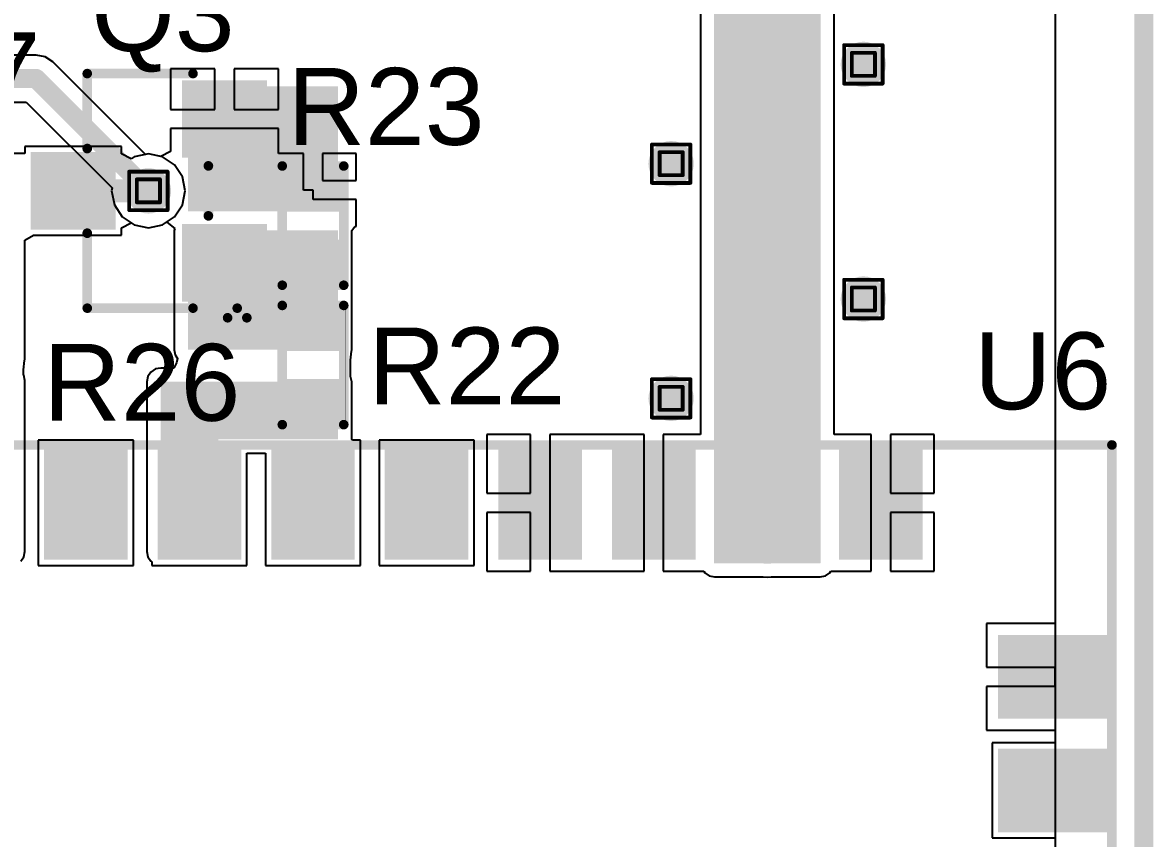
# Model space of a CAD drawing. Header units: inches. Extents: x -8 to 208, y -3 to 109.
# Drawn here: x 72.92 to 87.86, y 46.27 to 57.05 of the extents above; entities that cross this region are included whole.
import ezdxf

# ---------------------------------------------------------------- set-up
doc = ezdxf.new("R2010")
doc.units = ezdxf.units.IN
for name, color, linetype in [('BottomLayer', 5, 'Continuous'), ('DrillDrawing', 1, 'Continuous'), ('Mechanical2', 216, 'Continuous'), ('TopLayer', 1, 'Continuous'), ('TopOverlay', 2, 'Continuous'), ('TopPaste', 8, 'Continuous'), ('TopSolder', 216, 'Continuous'), ('ViaHoleLayer', 16, 'Continuous')]:
    doc.layers.add(name, color=color, linetype=linetype)
doc.styles.add('Arial', font='', dxfattribs={"height": 0.2})
doc.styles.get('Arial').set_extended_font_data('Arial')

# ---------------------------------------------------------------- blocks, each defined once
blk = doc.blocks.new('SIM7500E_18')
at = {"layer": 'TopLayer'}
for points in [[(10.15, 2.95), (10.15, 1.65), (9.25, 1.65), (9.25, 2.95)], [(11.65, 2.95), (11.65, 1.65), (10.75, 1.65), (10.75, 2.95)], [(13.15, 2.95), (13.15, 1.65), (12.25, 1.65), (12.25, 2.95)], [(14.65, 2.95), (14.65, 1.65), (13.75, 1.65), (13.75, 2.95)], [(16.15, 2.95), (16.15, 1.65), (15.25, 1.65), (15.25, 2.95)], [(17.65, 2.95), (17.65, 1.65), (16.75, 1.65), (16.75, 2.95)], [(19.15, 2.95), (19.15, 1.65), (18.25, 1.65), (18.25, 2.95)], [(20.65, 2.95), (20.65, 1.65), (19.75, 1.65), (19.75, 2.95)], [(23.15, -0.45), (21.85, -0.45), (21.85, 0.45), (23.15, 0.45)], [(23.15, -1.95), (21.85, -1.95), (21.85, -1.05), (23.15, -1.05)]]:
    blk.add_hatch(color=1, dxfattribs=at).paths.add_polyline_path(points)
at = {"layer": 'TopPaste'}
for points in [[(10.15, 2.95), (10.15, 1.65), (9.25, 1.65), (9.25, 2.95)], [(11.65, 2.95), (11.65, 1.65), (10.75, 1.65), (10.75, 2.95)], [(13.15, 2.95), (13.15, 1.65), (12.25, 1.65), (12.25, 2.95)], [(14.65, 2.95), (14.65, 1.65), (13.75, 1.65), (13.75, 2.95)], [(16.15, 2.95), (16.15, 1.65), (15.25, 1.65), (15.25, 2.95)], [(17.65, 2.95), (17.65, 1.65), (16.75, 1.65), (16.75, 2.95)], [(19.15, 2.95), (19.15, 1.65), (18.25, 1.65), (18.25, 2.95)], [(20.65, 2.95), (20.65, 1.65), (19.75, 1.65), (19.75, 2.95)], [(23.15, -0.45), (21.85, -0.45), (21.85, 0.45), (23.15, 0.45)], [(23.15, -1.95), (21.85, -1.95), (21.85, -1.05), (23.15, -1.05)]]:
    blk.add_hatch(color=8, dxfattribs=at).paths.add_polyline_path(points)
at = {"layer": 'TopSolder'}
for points in [[(10.252, 3.052), (10.252, 1.548), (9.148, 1.548), (9.148, 3.052)], [(11.752, 3.052), (11.752, 1.548), (10.648, 1.548), (10.648, 3.052)], [(13.252, 3.052), (13.252, 1.548), (12.148, 1.548), (12.148, 3.052)], [(14.752, 3.052), (14.752, 1.548), (13.648, 1.548), (13.648, 3.052)], [(16.252, 3.052), (16.252, 1.548), (15.148, 1.548), (15.148, 3.052)], [(17.752, 3.052), (17.752, 1.548), (16.648, 1.548), (16.648, 3.052)], [(19.252, 3.052), (19.252, 1.548), (18.148, 1.548), (18.148, 3.052)], [(20.752, 3.052), (20.752, 1.548), (19.648, 1.548), (19.648, 3.052)], [(23.252, -0.552), (21.748, -0.552), (21.748, 0.552), (23.252, 0.552)], [(23.252, -2.052), (21.748, -2.052), (21.748, -0.948), (23.252, -0.948)]]:
    blk.add_hatch(color=216, dxfattribs=at).paths.add_polyline_path(points)
at = {"layer": 'TopOverlay'}
for points in [[(-0.852, 3.064, 0.127, 0.127, 0), (23.252, 3.064, 0.127, 0.127, 0)], [(23.252, -24.038, 0.127, 0.127, 0), (23.252, 3.064, 0.127, 0.127, 0)]]:
    blk.add_lwpolyline(points, format="xyseb", dxfattribs=at)
blk.add_lwpolyline([(23.22, 3.064, 0.0635, 0.0635, 1), (23.284, 3.064, 0.0635, 0.0635, 1)], format="xyseb", close=True, dxfattribs=at)
blk.add_lwpolyline([(23.22, 3.064, 0.0635, 0.0635, 1), (23.284, 3.064, 0.0635, 0.0635, 1)], format="xyseb", close=True, dxfattribs=at)
blk = doc.blocks.new('R___0402_46')
at = {"layer": 'TopLayer'}
for points in [[(-0.699, -0.318), (-0.699, 0.317), (-0.241, 0.317), (-0.241, -0.318)], [(0.241, -0.318), (0.241, 0.317), (0.699, 0.317), (0.699, -0.318)]]:
    blk.add_hatch(color=1, dxfattribs=at).paths.add_polyline_path(points)
at = {"layer": 'TopPaste'}
for points in [[(-0.699, -0.318), (-0.699, 0.317), (-0.241, 0.317), (-0.241, -0.318)], [(0.241, -0.318), (0.241, 0.317), (0.699, 0.317), (0.699, -0.318)]]:
    blk.add_hatch(color=8, dxfattribs=at).paths.add_polyline_path(points)
at = {"layer": 'TopSolder'}
for points in [[(-0.754, -0.373), (-0.754, 0.373), (-0.186, 0.373), (-0.186, -0.373)], [(0.186, -0.373), (0.186, 0.373), (0.754, 0.373), (0.754, -0.373)]]:
    blk.add_hatch(color=216, dxfattribs=at).paths.add_polyline_path(points)
at = {"layer": 'TopOverlay'}
for points in [[(-0.787, -0.406, 0.127, 0.127, 0), (-0.787, 0.406, 0.127, 0.127, 0)], [(0.787, 0.406, 0.127, 0.127, 0), (-0.787, 0.406, 0.127, 0.127, 0)], [(0.787, -0.406, 0.127, 0.127, 0), (0.787, 0.406, 0.127, 0.127, 0)], [(0.787, -0.406, 0.127, 0.127, 0), (-0.787, -0.406, 0.127, 0.127, 0)], [(0.813, -0.432, 0.00323, 0.00323, 0), (-0.813, -0.432, 0.00323, 0.00323, 0)]]:
    blk.add_lwpolyline(points, format="xyseb", dxfattribs=at)
for points in [[(-0.819, 0.406, 0.0635, 0.0635, 1), (-0.756, 0.406, 0.0635, 0.0635, 1)], [(-0.819, 0.406, 0.0635, 0.0635, 1), (-0.756, 0.406, 0.0635, 0.0635, 1)], [(0.756, 0.406, 0.0635, 0.0635, 1), (0.819, 0.406, 0.0635, 0.0635, 1)], [(0.756, 0.406, 0.0635, 0.0635, 1), (0.819, 0.406, 0.0635, 0.0635, 1)], [(-0.819, -0.406, 0.0635, 0.0635, 1), (-0.756, -0.406, 0.0635, 0.0635, 1)], [(-0.819, -0.406, 0.0635, 0.0635, 1), (-0.756, -0.406, 0.0635, 0.0635, 1)], [(-0.814, -0.432, 0.00161, 0.00161, 1), (-0.812, -0.432, 0.00161, 0.00161, 1)], [(0.756, -0.406, 0.0635, 0.0635, 1), (0.819, -0.406, 0.0635, 0.0635, 1)], [(0.756, -0.406, 0.0635, 0.0635, 1), (0.819, -0.406, 0.0635, 0.0635, 1)], [(0.812, -0.432, 0.00161, 0.00161, 1), (0.814, -0.432, 0.00161, 0.00161, 1)]]:
    blk.add_lwpolyline(points, format="xyseb", close=True, dxfattribs=at)
blk = doc.blocks.new('R___0402_47')
at = {"layer": 'TopLayer'}
for points in [[(-0.699, -0.318), (-0.699, 0.318), (-0.241, 0.318), (-0.241, -0.318)], [(0.241, -0.318), (0.241, 0.318), (0.699, 0.318), (0.699, -0.318)]]:
    blk.add_hatch(color=1, dxfattribs=at).paths.add_polyline_path(points)
at = {"layer": 'TopPaste'}
for points in [[(-0.699, -0.318), (-0.699, 0.318), (-0.241, 0.318), (-0.241, -0.318)], [(0.241, -0.318), (0.241, 0.318), (0.699, 0.318), (0.699, -0.318)]]:
    blk.add_hatch(color=8, dxfattribs=at).paths.add_polyline_path(points)
at = {"layer": 'TopSolder'}
for points in [[(-0.754, -0.373), (-0.754, 0.373), (-0.186, 0.373), (-0.186, -0.373)], [(0.186, -0.373), (0.186, 0.373), (0.754, 0.373), (0.754, -0.373)]]:
    blk.add_hatch(color=216, dxfattribs=at).paths.add_polyline_path(points)
at = {"layer": 'TopOverlay'}
for points in [[(-0.787, 0.406, 0.127, 0.127, 0), (-0.787, -0.406, 0.127, 0.127, 0)], [(-0.787, 0.406, 0.127, 0.127, 0), (0.787, 0.406, 0.127, 0.127, 0)], [(0.787, 0.406, 0.127, 0.127, 0), (0.787, -0.406, 0.127, 0.127, 0)], [(-0.787, -0.406, 0.127, 0.127, 0), (0.787, -0.406, 0.127, 0.127, 0)], [(-0.813, -0.432, 0.00323, 0.00323, 0), (0.813, -0.432, 0.00323, 0.00323, 0)]]:
    blk.add_lwpolyline(points, format="xyseb", dxfattribs=at)
for points in [[(-0.819, 0.406, 0.0635, 0.0635, 1), (-0.756, 0.406, 0.0635, 0.0635, 1)], [(-0.819, 0.406, 0.0635, 0.0635, 1), (-0.756, 0.406, 0.0635, 0.0635, 1)], [(0.756, 0.406, 0.0635, 0.0635, 1), (0.819, 0.406, 0.0635, 0.0635, 1)], [(0.756, 0.406, 0.0635, 0.0635, 1), (0.819, 0.406, 0.0635, 0.0635, 1)], [(-0.819, -0.406, 0.0635, 0.0635, 1), (-0.756, -0.406, 0.0635, 0.0635, 1)], [(-0.819, -0.406, 0.0635, 0.0635, 1), (-0.756, -0.406, 0.0635, 0.0635, 1)], [(-0.814, -0.432, 0.00161, 0.00161, 1), (-0.812, -0.432, 0.00161, 0.00161, 1)], [(0.756, -0.406, 0.0635, 0.0635, 1), (0.819, -0.406, 0.0635, 0.0635, 1)], [(0.756, -0.406, 0.0635, 0.0635, 1), (0.819, -0.406, 0.0635, 0.0635, 1)], [(0.812, -0.432, 0.00161, 0.00161, 1), (0.814, -0.432, 0.00161, 0.00161, 1)]]:
    blk.add_lwpolyline(points, format="xyseb", close=True, dxfattribs=at)
blk = doc.blocks.new('SOT_23_72')
at = {"layer": 'TopLayer'}
for points in [[(-0.41, 1.46), (0.41, 1.46), (0.41, 0.54), (-0.41, 0.54)], [(-1.36, -0.54), (-0.54, -0.54), (-0.54, -1.46), (-1.36, -1.46)], [(0.54, -0.54), (1.36, -0.54), (1.36, -1.46), (0.54, -1.46)]]:
    blk.add_hatch(color=1, dxfattribs=at).paths.add_polyline_path(points)
at = {"layer": 'TopPaste'}
for points in [[(-0.41, 1.46), (0.41, 1.46), (0.41, 0.54), (-0.41, 0.54)], [(-1.36, -0.54), (-0.54, -0.54), (-0.54, -1.46), (-1.36, -1.46)], [(0.54, -0.54), (1.36, -0.54), (1.36, -1.46), (0.54, -1.46)]]:
    blk.add_hatch(color=8, dxfattribs=at).paths.add_polyline_path(points)
at = {"layer": 'TopSolder'}
for points in [[(-0.512, 1.562), (0.512, 1.562), (0.512, 0.438), (-0.512, 0.438)], [(-1.462, -0.438), (-0.438, -0.438), (-0.438, -1.562), (-1.462, -1.562)], [(0.438, -0.438), (1.462, -0.438), (1.462, -1.562), (0.438, -1.562)]]:
    blk.add_hatch(color=216, dxfattribs=at).paths.add_polyline_path(points)
at = {"layer": 'TopOverlay'}
for points in [[(-1.549, 0.813, 0.127, 0.127, 0), (-1.549, -0.584, 0.127, 0.127, 0)], [(-1.549, 0.813, 0.127, 0.127, 0), (-0.559, 0.813, 0.127, 0.127, 0)], [(0.559, 0.813, 0.127, 0.127, 0), (1.549, 0.813, 0.127, 0.127, 0)], [(1.549, 0.813, 0.127, 0.127, 0), (1.549, -0.584, 0.127, 0.127, 0)], [(-0.33, -0.787, 0.127, 0.127, 0), (0.33, -0.787, 0.127, 0.127, 0)], [(-1.676, -1.041, 0.127, 0.127, 0), (-1.549, -1.168, 0.127, 0.127, 0)], [(-1.676, -1.041, 0.127, 0.127, 0), (-1.676, -1.295, 0.127, 0.127, 0)], [(-1.549, -1.168, 0.127, 0.127, 0), (-1.676, -1.295, 0.127, 0.127, 0)]]:
    blk.add_lwpolyline(points, format="xyseb", dxfattribs=at)
for points in [[(-1.581, 0.813, 0.0635, 0.0635, 1), (-1.518, 0.813, 0.0635, 0.0635, 1)], [(-1.581, 0.813, 0.0635, 0.0635, 1), (-1.518, 0.813, 0.0635, 0.0635, 1)], [(-0.591, 0.813, 0.0635, 0.0635, 1), (-0.527, 0.813, 0.0635, 0.0635, 1)], [(0.527, 0.813, 0.0635, 0.0635, 1), (0.591, 0.813, 0.0635, 0.0635, 1)], [(1.518, 0.813, 0.0635, 0.0635, 1), (1.581, 0.813, 0.0635, 0.0635, 1)], [(1.518, 0.813, 0.0635, 0.0635, 1), (1.581, 0.813, 0.0635, 0.0635, 1)], [(-1.581, -0.584, 0.0635, 0.0635, 1), (-1.518, -0.584, 0.0635, 0.0635, 1)], [(1.518, -0.584, 0.0635, 0.0635, 1), (1.581, -0.584, 0.0635, 0.0635, 1)], [(-0.362, -0.787, 0.0635, 0.0635, 1), (-0.298, -0.787, 0.0635, 0.0635, 1)], [(0.298, -0.787, 0.0635, 0.0635, 1), (0.362, -0.787, 0.0635, 0.0635, 1)], [(-1.708, -1.041, 0.0635, 0.0635, 1), (-1.645, -1.041, 0.0635, 0.0635, 1)], [(-1.708, -1.041, 0.0635, 0.0635, 1), (-1.645, -1.041, 0.0635, 0.0635, 1)], [(-1.581, -1.168, 0.0635, 0.0635, 1), (-1.518, -1.168, 0.0635, 0.0635, 1)], [(-1.581, -1.168, 0.0635, 0.0635, 1), (-1.518, -1.168, 0.0635, 0.0635, 1)], [(-1.708, -1.295, 0.0635, 0.0635, 1), (-1.645, -1.295, 0.0635, 0.0635, 1)], [(-1.708, -1.295, 0.0635, 0.0635, 1), (-1.645, -1.295, 0.0635, 0.0635, 1)]]:
    blk.add_lwpolyline(points, format="xyseb", close=True, dxfattribs=at)

msp = doc.modelspace()

# ---------------------------------------------------------------- hatches: boundary and pattern name
at = {"layer": 'BottomLayer'}
h = msp.add_hatch(color=5, dxfattribs=at)
edge = h.paths.add_edge_path()
edge.add_arc((84.028, 56.499), 0.3, 0, 360)
h = msp.add_hatch(color=5, dxfattribs=at)
edge = h.paths.add_edge_path()
edge.add_arc((81.489, 55.187), 0.3, 0, 360)
h = msp.add_hatch(color=5, dxfattribs=at)
edge = h.paths.add_edge_path()
edge.add_arc((74.585, 54.828), 0.3, 0, 360)
h = msp.add_hatch(color=5, dxfattribs=at)
edge = h.paths.add_edge_path()
edge.add_arc((84.028, 53.399), 0.3, 0, 360)
h = msp.add_hatch(color=5, dxfattribs=at)
edge = h.paths.add_edge_path()
edge.add_arc((81.489, 52.087), 0.3, 0, 360)
at = {"layer": 'TopLayer'}
h = msp.add_hatch(color=1, dxfattribs=at)
edge = h.paths.add_edge_path()
edge.add_arc((84.028, 56.499), 0.3, 0, 360)
for points in [[(75.108, 54.559), (77.089, 54.559), (77.089, 56.21), (75.108, 56.21)], [(75.108, 52.73), (77.089, 52.73), (77.089, 54.305), (75.108, 54.305)], [(75.509, 52.307), (74.747, 52.307), (74.747, 50.063), (75.509, 50.063)], [(75.016, 52.307), (75.016, 51.545), (77.089, 51.545), (77.089, 52.307)], [(82.06, 49.911), (83.457, 49.911), (83.457, 51.079), (82.06, 51.079)]]:
    msp.add_hatch(color=1, dxfattribs=at).paths.add_polyline_path(points)
h = msp.add_hatch(color=1, dxfattribs=at)
edge = h.paths.add_edge_path()
edge.add_arc((81.489, 55.187), 0.3, 0, 360)
h = msp.add_hatch(color=1, dxfattribs=at)
edge = h.paths.add_edge_path()
edge.add_arc((74.585, 54.828), 0.3, 0, 360)
h = msp.add_hatch(color=1, dxfattribs=at)
edge = h.paths.add_edge_path()
edge.add_arc((84.028, 53.399), 0.3, 0, 360)
h = msp.add_hatch(color=1, dxfattribs=at)
edge = h.paths.add_edge_path()
edge.add_arc((81.489, 52.087), 0.3, 0, 360)
at = {"layer": 'TopSolder'}
h = msp.add_hatch(color=216, dxfattribs=at)
edge = h.paths.add_edge_path()
edge.add_arc((82.06, 51.079), 0.00508, 90, 180)
edge.add_line((82.055, 51.079), (82.055, 49.911))
edge.add_arc((82.06, 49.911), 0.00508, 180, 270)
edge.add_line((82.06, 49.906), (83.457, 49.906))
edge.add_arc((83.457, 49.911), 0.00508, 270, 360)
edge.add_line((83.462, 49.911), (83.462, 51.079))
edge.add_arc((83.457, 51.079), 0.00508, 0, 90)
edge.add_line((83.457, 51.084), (82.06, 51.084))
at = {"layer": 'ViaHoleLayer'}
h = msp.add_hatch(color=16, dxfattribs=at)
edge = h.paths.add_edge_path()
edge.add_arc((84.028, 56.499), 0.15, 0, 360)
h = msp.add_hatch(color=16, dxfattribs=at)
edge = h.paths.add_edge_path()
edge.add_arc((81.489, 55.187), 0.15, 0, 360)
h = msp.add_hatch(color=16, dxfattribs=at)
edge = h.paths.add_edge_path()
edge.add_arc((74.585, 54.828), 0.15, 0, 360)
h = msp.add_hatch(color=16, dxfattribs=at)
edge = h.paths.add_edge_path()
edge.add_arc((84.028, 53.399), 0.15, 0, 360)
h = msp.add_hatch(color=16, dxfattribs=at)
edge = h.paths.add_edge_path()
edge.add_arc((81.489, 52.087), 0.15, 0, 360)

# ---------------------------------------------------------------- linework, layer by layer
at = {"layer": 'BottomLayer'}
for p, q in [((86.563, 58.176), (86.563, 39.693)), ((73.101, 56.623), (57.682, 56.623)), ((73.22, 56.599), (73.101, 56.623)), ((73.321, 56.532), (73.22, 56.599)), ((74.545, 55.308), (73.321, 56.532)), ((57.811, 56.001), (72.972, 56.001)), ((72.972, 56.001), (74.105, 54.868)), ((74.585, 55.316), (74.545, 55.308)), ((74.771, 55.278), (74.585, 55.316)), ((74.929, 55.173), (74.771, 55.278)), ((75.035, 55.015), (74.929, 55.173)), ((75.072, 54.828), (75.035, 55.015)), ((74.105, 54.868), (74.097, 54.828)), ((74.097, 54.828), (74.135, 54.642)), ((75.035, 54.642), (75.072, 54.828)), ((74.135, 54.642), (74.24, 54.484)), ((74.929, 54.484), (75.035, 54.642)), ((74.24, 54.484), (74.398, 54.378)), ((74.398, 54.378), (74.585, 54.341)), ((74.585, 54.341), (74.771, 54.378)), ((74.771, 54.378), (74.929, 54.484))]:
    msp.add_line(p, q, dxfattribs=at)
for points in [[(57.682, 56.312, 0.254, 0.254, 0), (73.101, 56.312, 0.254, 0.254, 0)], [(73.101, 56.312, 0.254, 0.254, 0), (74.585, 54.828, 0.254, 0.254, 0)]]:
    msp.add_lwpolyline(points, format="xyseb", dxfattribs=at)
for points in [[(73.038, 56.312, 0.127, 0.127, 1), (73.165, 56.312, 0.127, 0.127, 1)], [(73.038, 56.312, 0.127, 0.127, 1), (73.165, 56.312, 0.127, 0.127, 1)], [(74.521, 54.828, 0.127, 0.127, 1), (74.648, 54.828, 0.127, 0.127, 1)]]:
    msp.add_lwpolyline(points, format="xyseb", close=True, dxfattribs=at)
at = {"layer": 'DrillDrawing'}
for points in [[(83.774, 56.753, 0.0508, 0.0508, 0), (84.282, 56.753, 0.0508, 0.0508, 0)], [(83.774, 56.245, 0.0508, 0.0508, 0), (83.774, 56.753, 0.0508, 0.0508, 0)], [(84.282, 56.245, 0.0508, 0.0508, 0), (84.282, 56.753, 0.0508, 0.0508, 0)], [(83.876, 56.652, 0.0508, 0.0508, 0), (84.181, 56.652, 0.0508, 0.0508, 0)], [(83.876, 56.347, 0.0508, 0.0508, 0), (83.876, 56.652, 0.0508, 0.0508, 0)], [(84.181, 56.347, 0.0508, 0.0508, 0), (84.181, 56.652, 0.0508, 0.0508, 0)], [(83.876, 56.347, 0.0508, 0.0508, 0), (84.181, 56.347, 0.0508, 0.0508, 0)], [(83.774, 56.245, 0.0508, 0.0508, 0), (84.282, 56.245, 0.0508, 0.0508, 0)], [(81.235, 55.441, 0.0508, 0.0508, 0), (81.743, 55.441, 0.0508, 0.0508, 0)], [(81.235, 54.933, 0.0508, 0.0508, 0), (81.235, 55.441, 0.0508, 0.0508, 0)], [(81.743, 54.933, 0.0508, 0.0508, 0), (81.743, 55.441, 0.0508, 0.0508, 0)], [(81.337, 55.339, 0.0508, 0.0508, 0), (81.642, 55.339, 0.0508, 0.0508, 0)], [(81.337, 55.035, 0.0508, 0.0508, 0), (81.337, 55.339, 0.0508, 0.0508, 0)], [(81.642, 55.035, 0.0508, 0.0508, 0), (81.642, 55.339, 0.0508, 0.0508, 0)], [(74.331, 55.082, 0.0508, 0.0508, 0), (74.839, 55.082, 0.0508, 0.0508, 0)], [(74.331, 54.574, 0.0508, 0.0508, 0), (74.331, 55.082, 0.0508, 0.0508, 0)], [(74.432, 54.981, 0.0508, 0.0508, 0), (74.737, 54.981, 0.0508, 0.0508, 0)], [(74.432, 54.676, 0.0508, 0.0508, 0), (74.432, 54.981, 0.0508, 0.0508, 0)], [(74.737, 54.676, 0.0508, 0.0508, 0), (74.737, 54.981, 0.0508, 0.0508, 0)], [(74.839, 54.574, 0.0508, 0.0508, 0), (74.839, 55.082, 0.0508, 0.0508, 0)], [(81.337, 55.035, 0.0508, 0.0508, 0), (81.642, 55.035, 0.0508, 0.0508, 0)], [(81.235, 54.933, 0.0508, 0.0508, 0), (81.743, 54.933, 0.0508, 0.0508, 0)], [(74.432, 54.676, 0.0508, 0.0508, 0), (74.737, 54.676, 0.0508, 0.0508, 0)], [(74.331, 54.574, 0.0508, 0.0508, 0), (74.839, 54.574, 0.0508, 0.0508, 0)], [(83.774, 53.653, 0.0508, 0.0508, 0), (84.282, 53.653, 0.0508, 0.0508, 0)], [(83.774, 53.145, 0.0508, 0.0508, 0), (83.774, 53.653, 0.0508, 0.0508, 0)], [(84.282, 53.145, 0.0508, 0.0508, 0), (84.282, 53.653, 0.0508, 0.0508, 0)], [(83.876, 53.552, 0.0508, 0.0508, 0), (84.181, 53.552, 0.0508, 0.0508, 0)], [(83.876, 53.247, 0.0508, 0.0508, 0), (83.876, 53.552, 0.0508, 0.0508, 0)], [(84.181, 53.247, 0.0508, 0.0508, 0), (84.181, 53.552, 0.0508, 0.0508, 0)], [(83.774, 53.145, 0.0508, 0.0508, 0), (84.282, 53.145, 0.0508, 0.0508, 0)], [(83.876, 53.247, 0.0508, 0.0508, 0), (84.181, 53.247, 0.0508, 0.0508, 0)], [(81.235, 52.341, 0.0508, 0.0508, 0), (81.743, 52.341, 0.0508, 0.0508, 0)], [(81.235, 51.833, 0.0508, 0.0508, 0), (81.235, 52.341, 0.0508, 0.0508, 0)], [(81.743, 51.833, 0.0508, 0.0508, 0), (81.743, 52.341, 0.0508, 0.0508, 0)], [(81.337, 52.239, 0.0508, 0.0508, 0), (81.642, 52.239, 0.0508, 0.0508, 0)], [(81.337, 51.935, 0.0508, 0.0508, 0), (81.337, 52.239, 0.0508, 0.0508, 0)], [(81.642, 51.935, 0.0508, 0.0508, 0), (81.642, 52.239, 0.0508, 0.0508, 0)], [(81.235, 51.833, 0.0508, 0.0508, 0), (81.743, 51.833, 0.0508, 0.0508, 0)], [(81.337, 51.935, 0.0508, 0.0508, 0), (81.642, 51.935, 0.0508, 0.0508, 0)]]:
    msp.add_lwpolyline(points, format="xyseb", dxfattribs=at)
for points in [[(83.761, 56.753, 0.0254, 0.0254, 1), (83.787, 56.753, 0.0254, 0.0254, 1)], [(83.761, 56.753, 0.0254, 0.0254, 1), (83.787, 56.753, 0.0254, 0.0254, 1)], [(84.269, 56.753, 0.0254, 0.0254, 1), (84.295, 56.753, 0.0254, 0.0254, 1)], [(84.269, 56.753, 0.0254, 0.0254, 1), (84.295, 56.753, 0.0254, 0.0254, 1)], [(83.863, 56.652, 0.0254, 0.0254, 1), (83.888, 56.652, 0.0254, 0.0254, 1)], [(83.863, 56.652, 0.0254, 0.0254, 1), (83.888, 56.652, 0.0254, 0.0254, 1)], [(84.168, 56.652, 0.0254, 0.0254, 1), (84.193, 56.652, 0.0254, 0.0254, 1)], [(84.168, 56.652, 0.0254, 0.0254, 1), (84.193, 56.652, 0.0254, 0.0254, 1)], [(83.863, 56.347, 0.0254, 0.0254, 1), (83.888, 56.347, 0.0254, 0.0254, 1)], [(83.863, 56.347, 0.0254, 0.0254, 1), (83.888, 56.347, 0.0254, 0.0254, 1)], [(84.168, 56.347, 0.0254, 0.0254, 1), (84.193, 56.347, 0.0254, 0.0254, 1)], [(84.168, 56.347, 0.0254, 0.0254, 1), (84.193, 56.347, 0.0254, 0.0254, 1)], [(83.761, 56.245, 0.0254, 0.0254, 1), (83.787, 56.245, 0.0254, 0.0254, 1)], [(83.761, 56.245, 0.0254, 0.0254, 1), (83.787, 56.245, 0.0254, 0.0254, 1)], [(84.269, 56.245, 0.0254, 0.0254, 1), (84.295, 56.245, 0.0254, 0.0254, 1)], [(84.269, 56.245, 0.0254, 0.0254, 1), (84.295, 56.245, 0.0254, 0.0254, 1)], [(81.223, 55.441, 0.0254, 0.0254, 1), (81.248, 55.441, 0.0254, 0.0254, 1)], [(81.223, 55.441, 0.0254, 0.0254, 1), (81.248, 55.441, 0.0254, 0.0254, 1)], [(81.731, 55.441, 0.0254, 0.0254, 1), (81.756, 55.441, 0.0254, 0.0254, 1)], [(81.731, 55.441, 0.0254, 0.0254, 1), (81.756, 55.441, 0.0254, 0.0254, 1)], [(81.324, 55.339, 0.0254, 0.0254, 1), (81.35, 55.339, 0.0254, 0.0254, 1)], [(81.324, 55.339, 0.0254, 0.0254, 1), (81.35, 55.339, 0.0254, 0.0254, 1)], [(81.629, 55.339, 0.0254, 0.0254, 1), (81.655, 55.339, 0.0254, 0.0254, 1)], [(81.629, 55.339, 0.0254, 0.0254, 1), (81.655, 55.339, 0.0254, 0.0254, 1)], [(74.318, 55.082, 0.0254, 0.0254, 1), (74.343, 55.082, 0.0254, 0.0254, 1)], [(74.318, 55.082, 0.0254, 0.0254, 1), (74.343, 55.082, 0.0254, 0.0254, 1)], [(74.42, 54.981, 0.0254, 0.0254, 1), (74.445, 54.981, 0.0254, 0.0254, 1)], [(74.42, 54.981, 0.0254, 0.0254, 1), (74.445, 54.981, 0.0254, 0.0254, 1)], [(74.724, 54.981, 0.0254, 0.0254, 1), (74.75, 54.981, 0.0254, 0.0254, 1)], [(74.724, 54.981, 0.0254, 0.0254, 1), (74.75, 54.981, 0.0254, 0.0254, 1)], [(74.826, 55.082, 0.0254, 0.0254, 1), (74.851, 55.082, 0.0254, 0.0254, 1)], [(74.826, 55.082, 0.0254, 0.0254, 1), (74.851, 55.082, 0.0254, 0.0254, 1)], [(81.324, 55.035, 0.0254, 0.0254, 1), (81.35, 55.035, 0.0254, 0.0254, 1)], [(81.324, 55.035, 0.0254, 0.0254, 1), (81.35, 55.035, 0.0254, 0.0254, 1)], [(81.629, 55.035, 0.0254, 0.0254, 1), (81.655, 55.035, 0.0254, 0.0254, 1)], [(81.629, 55.035, 0.0254, 0.0254, 1), (81.655, 55.035, 0.0254, 0.0254, 1)], [(81.223, 54.933, 0.0254, 0.0254, 1), (81.248, 54.933, 0.0254, 0.0254, 1)], [(81.223, 54.933, 0.0254, 0.0254, 1), (81.248, 54.933, 0.0254, 0.0254, 1)], [(81.731, 54.933, 0.0254, 0.0254, 1), (81.756, 54.933, 0.0254, 0.0254, 1)], [(81.731, 54.933, 0.0254, 0.0254, 1), (81.756, 54.933, 0.0254, 0.0254, 1)], [(74.42, 54.676, 0.0254, 0.0254, 1), (74.445, 54.676, 0.0254, 0.0254, 1)], [(74.42, 54.676, 0.0254, 0.0254, 1), (74.445, 54.676, 0.0254, 0.0254, 1)], [(74.724, 54.676, 0.0254, 0.0254, 1), (74.75, 54.676, 0.0254, 0.0254, 1)], [(74.724, 54.676, 0.0254, 0.0254, 1), (74.75, 54.676, 0.0254, 0.0254, 1)], [(74.318, 54.574, 0.0254, 0.0254, 1), (74.343, 54.574, 0.0254, 0.0254, 1)], [(74.318, 54.574, 0.0254, 0.0254, 1), (74.343, 54.574, 0.0254, 0.0254, 1)], [(74.826, 54.574, 0.0254, 0.0254, 1), (74.851, 54.574, 0.0254, 0.0254, 1)], [(74.826, 54.574, 0.0254, 0.0254, 1), (74.851, 54.574, 0.0254, 0.0254, 1)], [(83.761, 53.653, 0.0254, 0.0254, 1), (83.787, 53.653, 0.0254, 0.0254, 1)], [(83.761, 53.653, 0.0254, 0.0254, 1), (83.787, 53.653, 0.0254, 0.0254, 1)], [(84.269, 53.653, 0.0254, 0.0254, 1), (84.295, 53.653, 0.0254, 0.0254, 1)], [(84.269, 53.653, 0.0254, 0.0254, 1), (84.295, 53.653, 0.0254, 0.0254, 1)], [(83.863, 53.552, 0.0254, 0.0254, 1), (83.888, 53.552, 0.0254, 0.0254, 1)], [(83.863, 53.552, 0.0254, 0.0254, 1), (83.888, 53.552, 0.0254, 0.0254, 1)], [(84.168, 53.552, 0.0254, 0.0254, 1), (84.193, 53.552, 0.0254, 0.0254, 1)], [(84.168, 53.552, 0.0254, 0.0254, 1), (84.193, 53.552, 0.0254, 0.0254, 1)], [(83.761, 53.145, 0.0254, 0.0254, 1), (83.787, 53.145, 0.0254, 0.0254, 1)], [(83.761, 53.145, 0.0254, 0.0254, 1), (83.787, 53.145, 0.0254, 0.0254, 1)], [(83.863, 53.247, 0.0254, 0.0254, 1), (83.888, 53.247, 0.0254, 0.0254, 1)], [(83.863, 53.247, 0.0254, 0.0254, 1), (83.888, 53.247, 0.0254, 0.0254, 1)], [(84.168, 53.247, 0.0254, 0.0254, 1), (84.193, 53.247, 0.0254, 0.0254, 1)], [(84.168, 53.247, 0.0254, 0.0254, 1), (84.193, 53.247, 0.0254, 0.0254, 1)], [(84.269, 53.145, 0.0254, 0.0254, 1), (84.295, 53.145, 0.0254, 0.0254, 1)], [(84.269, 53.145, 0.0254, 0.0254, 1), (84.295, 53.145, 0.0254, 0.0254, 1)], [(81.223, 52.341, 0.0254, 0.0254, 1), (81.248, 52.341, 0.0254, 0.0254, 1)], [(81.223, 52.341, 0.0254, 0.0254, 1), (81.248, 52.341, 0.0254, 0.0254, 1)], [(81.731, 52.341, 0.0254, 0.0254, 1), (81.756, 52.341, 0.0254, 0.0254, 1)], [(81.731, 52.341, 0.0254, 0.0254, 1), (81.756, 52.341, 0.0254, 0.0254, 1)], [(81.324, 52.239, 0.0254, 0.0254, 1), (81.35, 52.239, 0.0254, 0.0254, 1)], [(81.324, 52.239, 0.0254, 0.0254, 1), (81.35, 52.239, 0.0254, 0.0254, 1)], [(81.629, 52.239, 0.0254, 0.0254, 1), (81.655, 52.239, 0.0254, 0.0254, 1)], [(81.629, 52.239, 0.0254, 0.0254, 1), (81.655, 52.239, 0.0254, 0.0254, 1)], [(81.223, 51.833, 0.0254, 0.0254, 1), (81.248, 51.833, 0.0254, 0.0254, 1)], [(81.223, 51.833, 0.0254, 0.0254, 1), (81.248, 51.833, 0.0254, 0.0254, 1)], [(81.324, 51.935, 0.0254, 0.0254, 1), (81.35, 51.935, 0.0254, 0.0254, 1)], [(81.324, 51.935, 0.0254, 0.0254, 1), (81.35, 51.935, 0.0254, 0.0254, 1)], [(81.629, 51.935, 0.0254, 0.0254, 1), (81.655, 51.935, 0.0254, 0.0254, 1)], [(81.629, 51.935, 0.0254, 0.0254, 1), (81.655, 51.935, 0.0254, 0.0254, 1)], [(81.731, 51.833, 0.0254, 0.0254, 1), (81.756, 51.833, 0.0254, 0.0254, 1)], [(81.731, 51.833, 0.0254, 0.0254, 1), (81.756, 51.833, 0.0254, 0.0254, 1)]]:
    msp.add_lwpolyline(points, format="xyseb", close=True, dxfattribs=at)
at = {"layer": 'Mechanical2'}
msp.add_lwpolyline([(87.732, 62.484, 0.254, 0.254, 0), (87.732, 0, 0.254, 0.254, 0)], format="xyseb", dxfattribs=at)
at = {"layer": 'TopLayer'}
for p, q in [((81.875, 58.28), (81.875, 51.611)), ((83.643, 51.611), (83.643, 58.28)), ((86.563, 58.176), (86.563, 49.111)), ((75.463, 56.442), (74.876, 56.442)), ((74.876, 56.442), (74.876, 55.905)), ((75.463, 55.905), (75.463, 56.442)), ((76.304, 56.442), (75.717, 56.442)), ((75.717, 56.442), (75.717, 55.905)), ((76.304, 55.905), (76.304, 56.442)), ((74.876, 55.905), (75.463, 55.905)), ((75.717, 55.905), (76.304, 55.905)), ((75.59, 55.651), (74.876, 55.651)), ((74.876, 55.651), (74.876, 55.349)), ((76.304, 55.651), (75.59, 55.651)), ((76.304, 55.321), (76.304, 55.651)), ((74.228, 55.416), (72.953, 55.416)), ((72.953, 55.416), (72.953, 55.321)), ((74.228, 55.318), (74.228, 55.416)), ((72.953, 55.321), (72.568, 55.321)), ((74.355, 55.25), (74.228, 55.318)), ((74.398, 55.278), (74.355, 55.25)), ((74.585, 55.316), (74.398, 55.278)), ((74.749, 55.283), (74.585, 55.316)), ((74.876, 55.349), (74.749, 55.283)), ((76.632, 55.321), (76.304, 55.321)), ((76.632, 54.839), (76.632, 55.321)), ((77.33, 55.321), (76.886, 55.321)), ((76.886, 55.321), (76.886, 54.966)), ((77.33, 54.966), (77.33, 55.321)), ((76.886, 54.966), (77.33, 54.966)), ((76.759, 54.839), (76.632, 54.839)), ((76.759, 54.712), (76.759, 54.839)), ((77.33, 54.712), (76.759, 54.712)), ((77.33, 54.356), (77.33, 54.712)), ((74.228, 54.339), (74.355, 54.407)), ((74.355, 54.407), (74.398, 54.378)), ((74.398, 54.378), (74.585, 54.341)), ((74.585, 54.341), (74.771, 54.378)), ((74.771, 54.378), (74.826, 54.415)), ((74.826, 54.415), (74.828, 54.414)), ((74.828, 54.414), (74.932, 54.333)), ((72.952, 54.178), (73.069, 54.241)), ((73.069, 54.241), (74.228, 54.241)), ((74.228, 54.241), (74.228, 54.339)), ((74.932, 54.333), (74.927, 54.305)), ((74.927, 54.305), (74.927, 52.73)), ((77.27, 54.305), (77.312, 54.356)), ((77.27, 52.73), (77.27, 54.305)), ((77.312, 54.356), (77.33, 54.356)), ((72.952, 54.114), (72.952, 54.178)), ((72.952, 52.603), (72.952, 54.114)), ((74.927, 52.73), (74.94, 52.661)), ((77.267, 52.712), (77.27, 52.73)), ((72.936, 52.464), (72.949, 52.585)), ((72.949, 52.585), (72.952, 52.603)), ((74.94, 52.661), (74.971, 52.615)), ((74.971, 52.615), (74.956, 52.555)), ((77.254, 52.591), (77.267, 52.712)), ((77.254, 52.464), (77.254, 52.591)), ((77.254, 52.591), (77.254, 52.591)), ((72.936, 52.398), (72.936, 52.464)), ((72.936, 52.464), (72.936, 52.464)), ((74.618, 52.435), (74.579, 52.376)), ((74.677, 52.475), (74.618, 52.435)), ((74.747, 52.488), (74.677, 52.475)), ((74.921, 52.488), (74.747, 52.488)), ((74.956, 52.555), (74.921, 52.488)), ((77.254, 52.38), (77.254, 52.464)), ((77.254, 52.464), (77.254, 52.464)), ((72.938, 52.393), (72.936, 52.398)), ((72.952, 52.324), (72.938, 52.393)), ((72.952, 50.063), (72.952, 52.324)), ((74.579, 52.376), (74.565, 52.307)), ((74.565, 52.307), (74.565, 50.063)), ((77.256, 52.376), (77.254, 52.38)), ((77.27, 52.307), (77.256, 52.376)), ((77.27, 51.545), (77.27, 52.307)), ((74.387, 51.534), (73.131, 51.534)), ((73.131, 51.534), (73.131, 49.879)), ((74.387, 49.879), (74.387, 51.534)), ((77.279, 51.534), (77.27, 51.545)), ((77.387, 51.534), (77.279, 51.534)), ((77.387, 49.879), (77.387, 51.534)), ((78.887, 51.534), (77.631, 51.534)), ((77.631, 51.534), (77.631, 49.879)), ((78.887, 49.879), (78.887, 51.534)), ((79.632, 51.611), (79.055, 51.611)), ((79.055, 51.611), (79.055, 50.834)), ((79.632, 50.834), (79.632, 51.611)), ((80.428, 51.611), (79.886, 51.611)), ((79.886, 51.611), (79.886, 50.707)), ((80.463, 51.611), (80.428, 51.611)), ((80.555, 51.611), (80.463, 51.611)), ((80.59, 51.611), (80.555, 51.611)), ((81.132, 51.611), (80.59, 51.611)), ((81.132, 50.707), (81.132, 51.611)), ((81.875, 51.611), (81.386, 51.611)), ((81.386, 51.611), (81.386, 50.707)), ((84.132, 51.611), (83.643, 51.611)), ((84.132, 50.707), (84.132, 51.611)), ((84.963, 51.611), (84.386, 51.611)), ((84.386, 51.611), (84.386, 50.834)), ((84.963, 50.834), (84.963, 51.611)), ((75.887, 49.879), (75.887, 51.364)), ((75.887, 51.364), (76.131, 51.364)), ((76.131, 51.364), (76.131, 49.879)), ((79.055, 50.834), (79.632, 50.834)), ((84.386, 50.834), (84.963, 50.834)), ((79.886, 50.707), (79.886, 49.803)), ((81.132, 49.803), (81.132, 50.707)), ((81.386, 50.707), (81.386, 49.803)), ((84.132, 49.803), (84.132, 50.707)), ((79.632, 50.58), (79.055, 50.58)), ((79.055, 50.58), (79.055, 49.803)), ((79.632, 49.803), (79.632, 50.58)), ((84.963, 50.58), (84.386, 50.58)), ((84.386, 50.58), (84.386, 49.803)), ((84.963, 49.803), (84.963, 50.58)), ((72.938, 49.994), (72.952, 50.063)), ((74.565, 50.063), (74.579, 49.994)), ((72.899, 49.935), (72.938, 49.994)), ((74.579, 49.994), (74.618, 49.935)), ((74.618, 49.935), (74.631, 49.927)), ((74.631, 49.927), (74.631, 49.879)), ((73.131, 49.879), (74.387, 49.879)), ((74.631, 49.879), (75.887, 49.879)), ((76.131, 49.879), (77.387, 49.879)), ((77.631, 49.879), (78.887, 49.879)), ((79.055, 49.803), (79.632, 49.803)), ((79.886, 49.803), (80.428, 49.803)), ((80.428, 49.803), (80.463, 49.803)), ((80.463, 49.803), (80.555, 49.803)), ((80.555, 49.803), (80.59, 49.803)), ((80.59, 49.803), (81.132, 49.803)), ((81.386, 49.803), (81.919, 49.803)), ((81.919, 49.803), (81.932, 49.783)), ((81.932, 49.783), (81.991, 49.744)), ((81.991, 49.744), (82.06, 49.73)), ((83.457, 49.73), (83.527, 49.744)), ((83.527, 49.744), (83.585, 49.783)), ((83.585, 49.783), (83.599, 49.803)), ((83.599, 49.803), (84.132, 49.803)), ((84.386, 49.803), (84.963, 49.803)), ((82.06, 49.73), (82.706, 49.73)), ((82.706, 49.73), (82.759, 49.723)), ((82.759, 49.723), (82.812, 49.73)), ((82.812, 49.73), (83.457, 49.73)), ((86.563, 49.111), (85.655, 49.111)), ((85.655, 49.111), (85.655, 48.534)), ((85.655, 48.534), (86.559, 48.534)), ((86.559, 48.534), (86.559, 48.28)), ((86.559, 48.28), (85.655, 48.28)), ((85.655, 48.28), (85.655, 47.703)), ((85.655, 47.703), (86.563, 47.703)), ((86.563, 47.703), (86.563, 47.534)), ((86.563, 47.534), (85.731, 47.534)), ((85.731, 47.534), (85.731, 46.279)), ((85.731, 46.279), (86.563, 46.279)), ((86.563, 46.279), (86.563, 46.034))]:
    msp.add_line(p, q, dxfattribs=at)
for points in [[(82.759, 50.607, 1.397, 1.397, 0), (82.759, 60.108, 1.397, 1.397, 0)], [(73.59, 54.828, 0.305, 0.305, 0), (74.585, 54.828, 0.305, 0.305, 0)], [(75.259, 51.611, 0.305, 0.305, 0), (75.705, 52.057, 0.305, 0.305, 0)], [(75.705, 52.057, 0.305, 0.305, 0), (76.733, 52.057, 0.305, 0.305, 0)], [(75.259, 50.607, 0.305, 0.305, 0), (75.259, 51.611, 0.305, 0.305, 0)]]:
    msp.add_lwpolyline(points, format="xyseb", dxfattribs=at)
for points in [[(73.514, 54.828, 0.152, 0.152, 1), (73.667, 54.828, 0.152, 0.152, 1)], [(74.508, 54.828, 0.152, 0.152, 1), (74.661, 54.828, 0.152, 0.152, 1)], [(75.629, 52.057, 0.152, 0.152, 1), (75.781, 52.057, 0.152, 0.152, 1)], [(75.629, 52.057, 0.152, 0.152, 1), (75.781, 52.057, 0.152, 0.152, 1)], [(76.657, 52.057, 0.152, 0.152, 1), (76.81, 52.057, 0.152, 0.152, 1)], [(75.183, 51.611, 0.152, 0.152, 1), (75.335, 51.611, 0.152, 0.152, 1)], [(75.183, 51.611, 0.152, 0.152, 1), (75.335, 51.611, 0.152, 0.152, 1)], [(82.41, 50.607, 0.699, 0.699, 1), (83.108, 50.607, 0.699, 0.699, 1)], [(75.183, 50.607, 0.152, 0.152, 1), (75.335, 50.607, 0.152, 0.152, 1)]]:
    msp.add_lwpolyline(points, format="xyseb", close=True, dxfattribs=at)
at = {"layer": 'TopSolder'}
msp.add_lwpolyline([(82.759, 50.607, 1.407, 1.407, 0), (82.759, 60.108, 1.407, 1.407, 0)], format="xyseb", dxfattribs=at)
msp.add_lwpolyline([(82.407, 50.607, 0.704, 0.704, 1), (83.111, 50.607, 0.704, 0.704, 1)], format="xyseb", close=True, dxfattribs=at)

# ---------------------------------------------------------------- block references
for name, p, rotation in [('SOT_23_72', (74.59, 54.828), 90), ('R___0402_46', (76.759, 54.369), 270), ('R___0402_47', (76.759, 52.527), 90)]:
    msp.add_blockref(name, p, dxfattribs=dict(rotation=rotation))
msp.add_blockref('SIM7500E_18', (64.059, 48.407))

# ---------------------------------------------------------------- texts
at = {"layer": 'TopOverlay', "style": 'Arial'}
for s, p in [('Q3', (73.83, 56.673)), ('R27', (70.553, 55.906)), ('R23', (76.421, 55.436)), ('R22', (77.487, 52.007)), ('U6', (85.488, 51.943)), ('R26', (73.195, 51.791))]:
    msp.add_text(s, height=1.016, dxfattribs=at).set_placement(p)

doc.saveas('drawing.dxf')
